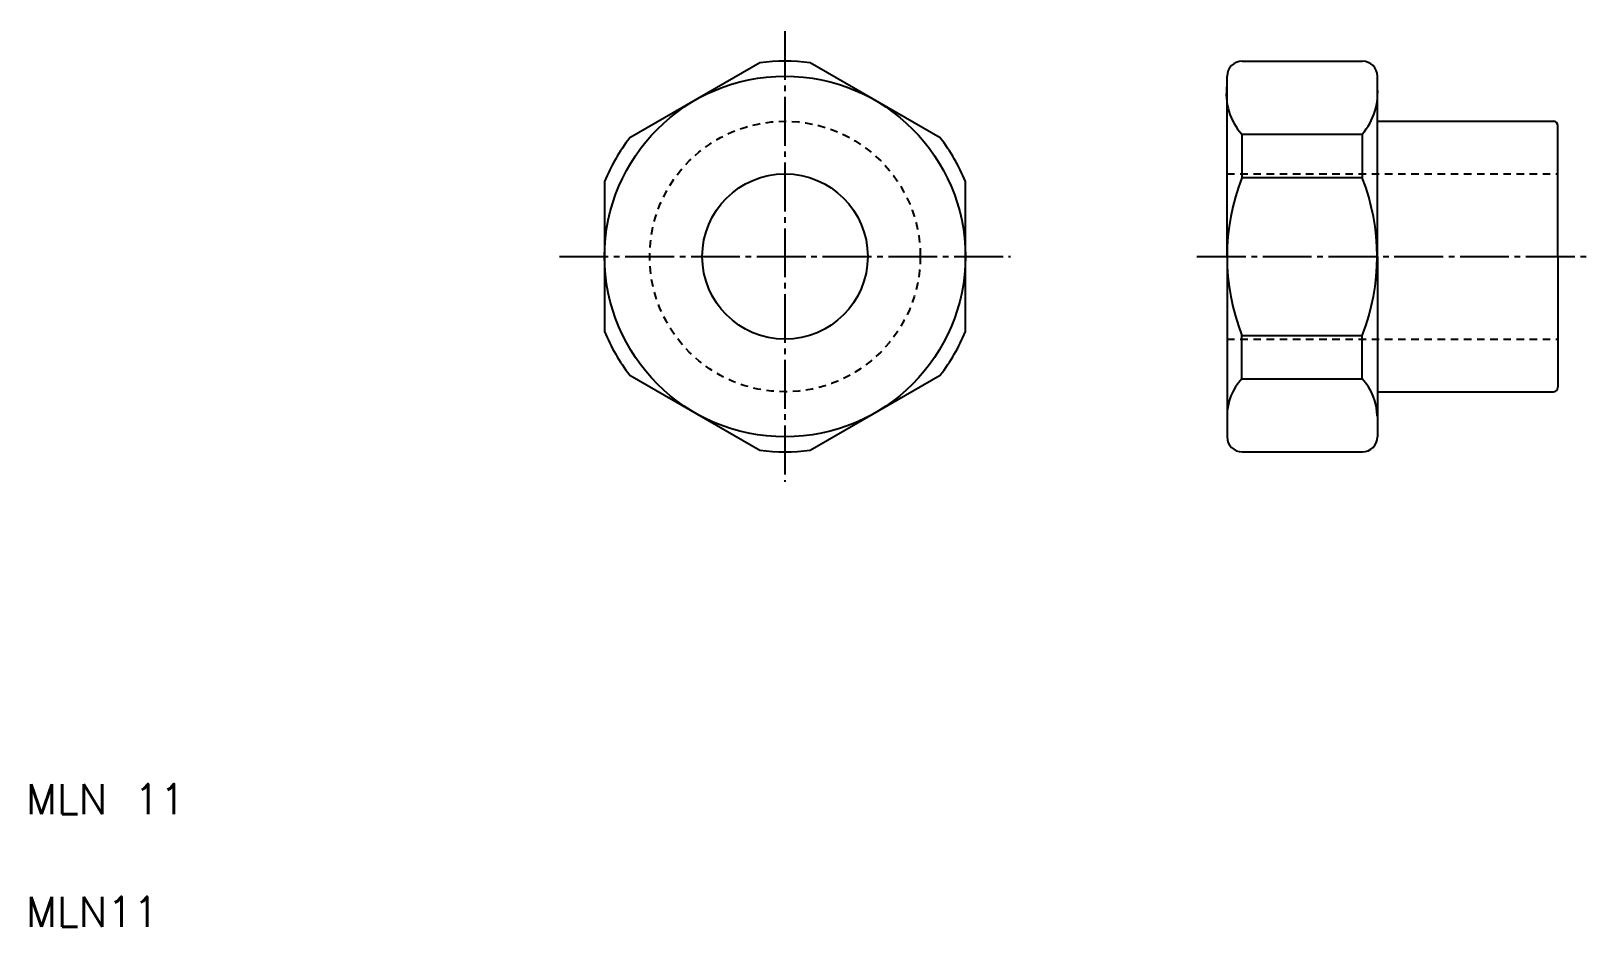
# Model space of a CAD drawing. Extents: x 5 to 109, y 5 to 65.
import ezdxf

# ---------------------------------------------------------------- set-up
doc = ezdxf.new("R2010")
doc.units = 0
doc.header["$LTSCALE"] = 0.25
doc.linetypes.add('CENTER', pattern=[17.5, 13, -1.5, 1.5, -1.5])
doc.linetypes.add('DASHED', pattern=[3.5, 2, -1.5])
doc.layers.get('0').update_dxf_attribs({"linetype": 'CONTINUOUS'})
doc.layers.add('CENTER', color=1, linetype='CENTER')
doc.styles.get("Standard").update_dxf_attribs({"font": 'txt', "bigfont": 'BIGFONT'})

msp = doc.modelspace()

# ---------------------------------------------------------------- linework, layer by layer
for p, q in [((53.81, 62.5), (45.15, 57.5)), ((65.81, 57.5), (57.15, 62.5)), ((85.88, 62.61), (93.88, 62.61)), ((84.88, 49.61), (84.88, 61.61)), ((94.88, 49.61), (94.88, 61.61)), ((94.88, 58.61), (106.58, 58.61)), ((106.88, 49.61), (106.88, 58.31)), ((85.87, 57.75), (85.87, 54.86)), ((93.87, 57.75), (93.87, 54.86)), ((43.48, 54.61), (43.48, 44.61)), ((67.48, 44.61), (67.48, 54.61)), ((84.88, 49.61), (84.88, 37.61)), ((94.88, 49.61), (94.88, 37.61)), ((106.88, 49.61), (106.88, 40.91)), ((106.88, 47.44), (106.88, 47.44)), ((106.88, 45.26), (106.88, 45.26)), ((85.87, 41.47), (85.87, 44.36)), ((93.87, 41.47), (93.87, 44.36)), ((45.15, 41.72), (53.81, 36.72)), ((57.15, 36.72), (65.81, 41.72)), ((94.88, 40.61), (106.58, 40.61)), ((85.88, 36.61), (93.88, 36.61))]:
    msp.add_line(p, q)
at = {"color": 7, "linetype": 'CONTINUOUS'}
for p, q in [((85.87, 57.75), (93.87, 57.75)), ((85.87, 54.86), (93.87, 54.86)), ((85.87, 44.36), (93.87, 44.36)), ((85.87, 41.47), (93.87, 41.47))]:
    msp.add_line(p, q, dxfattribs=at)
at = {"color": 3, "linetype": 'DASHED'}
for p, q in [((84.88, 55.11), (106.88, 55.11)), ((84.88, 44.11), (106.88, 44.11))]:
    msp.add_line(p, q, dxfattribs=at)
for radius in [12, 5.5]:
    msp.add_circle((55.48, 49.61), radius)
msp.add_circle((55.48, 49.61), 9, dxfattribs=at)
for centre, radius, start, end in [((55.48, 49.61), 13, 82.6199, 97.3801), ((85.88, 61.61), 1, 90, 180), ((93.88, 61.61), 1, 0, 90), ((106.58, 58.31), 0.3, 0, 90), ((55.48, 49.61), 13, 142.6199, 157.3801), ((55.48, 49.61), 13, 22.6199, 37.3801), ((55.48, 49.61), 13, 202.6199, 217.3801), ((55.48, 49.61), 13, 322.6199, 337.3801), ((106.58, 40.91), 0.3, 270, 0), ((85.88, 37.61), 1, 180, 270), ((93.88, 37.61), 1, 270, 0), ((55.48, 49.61), 13, 262.6199, 277.3801)]:
    msp.add_arc(centre, radius, start, end)
at = {"color": 7, "linetype": 'CONTINUOUS'}
for centre, radius, start, end in [((88.86, 60.44), 4.03, 171.4803, 222.0163), ((90.59, 60.54), 4.31, 319.6089, 6.1404), ((99.27, 49.61), 14.39, 158.6143, 201.3858), ((80.47, 49.61), 14.39, 338.6157, 21.3843), ((88.47, 39), 3.59, 136.4278, 180), ((91.26, 38.99), 3.6, 0, 43.5397)]:
    msp.add_arc(centre, radius, start, end, dxfattribs=at)
at = {"layer": 'CENTER', "color": 1, "linetype": 'CENTER'}
for p, q in [((55.48, 64.61), (55.48, 34.61)), ((40.48, 49.61), (70.48, 49.61)), ((82.88, 49.61), (108.88, 49.61))]:
    msp.add_line(p, q, dxfattribs=at)

# ---------------------------------------------------------------- texts
for s, p in [('MLN 11', (5, 12.5)), ('MLN11', (5, 5))]:
    msp.add_text(s, height=2).set_placement(p)

doc.saveas('drawing.dxf')
